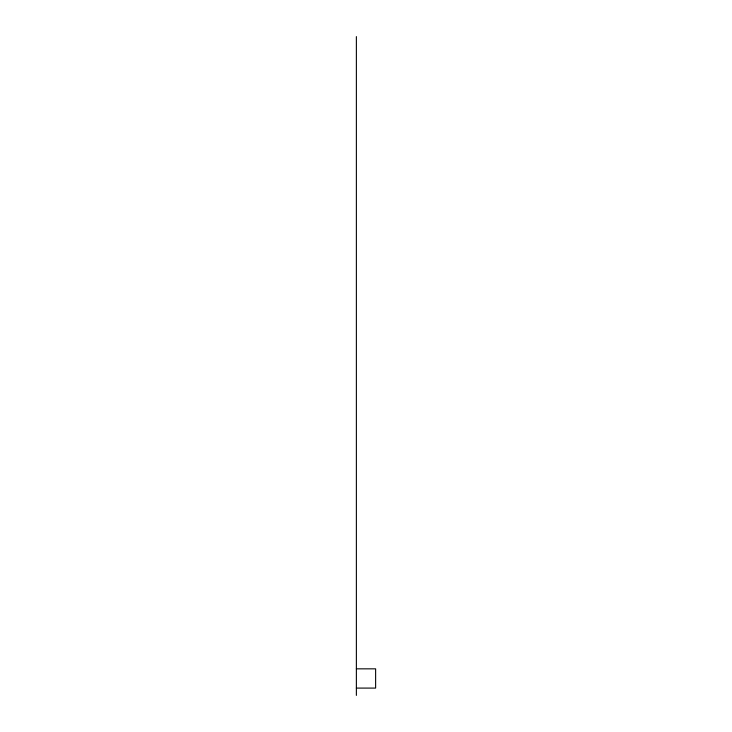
<?xml version="1.0" encoding="UTF-8"?>
<svg xmlns="http://www.w3.org/2000/svg" width="732" height="732" viewBox="0 0 732 732"><rect width="100%" height="100%" fill="white"/><g stroke="black" fill="none" stroke-linecap="round" stroke-linejoin="round"><path stroke-width="1.1" d="M356.374 668.838L375.626 668.838L375.626 688.089L356.374 688.089M356.374 36.6L356.374 695.4"/></g></svg>
